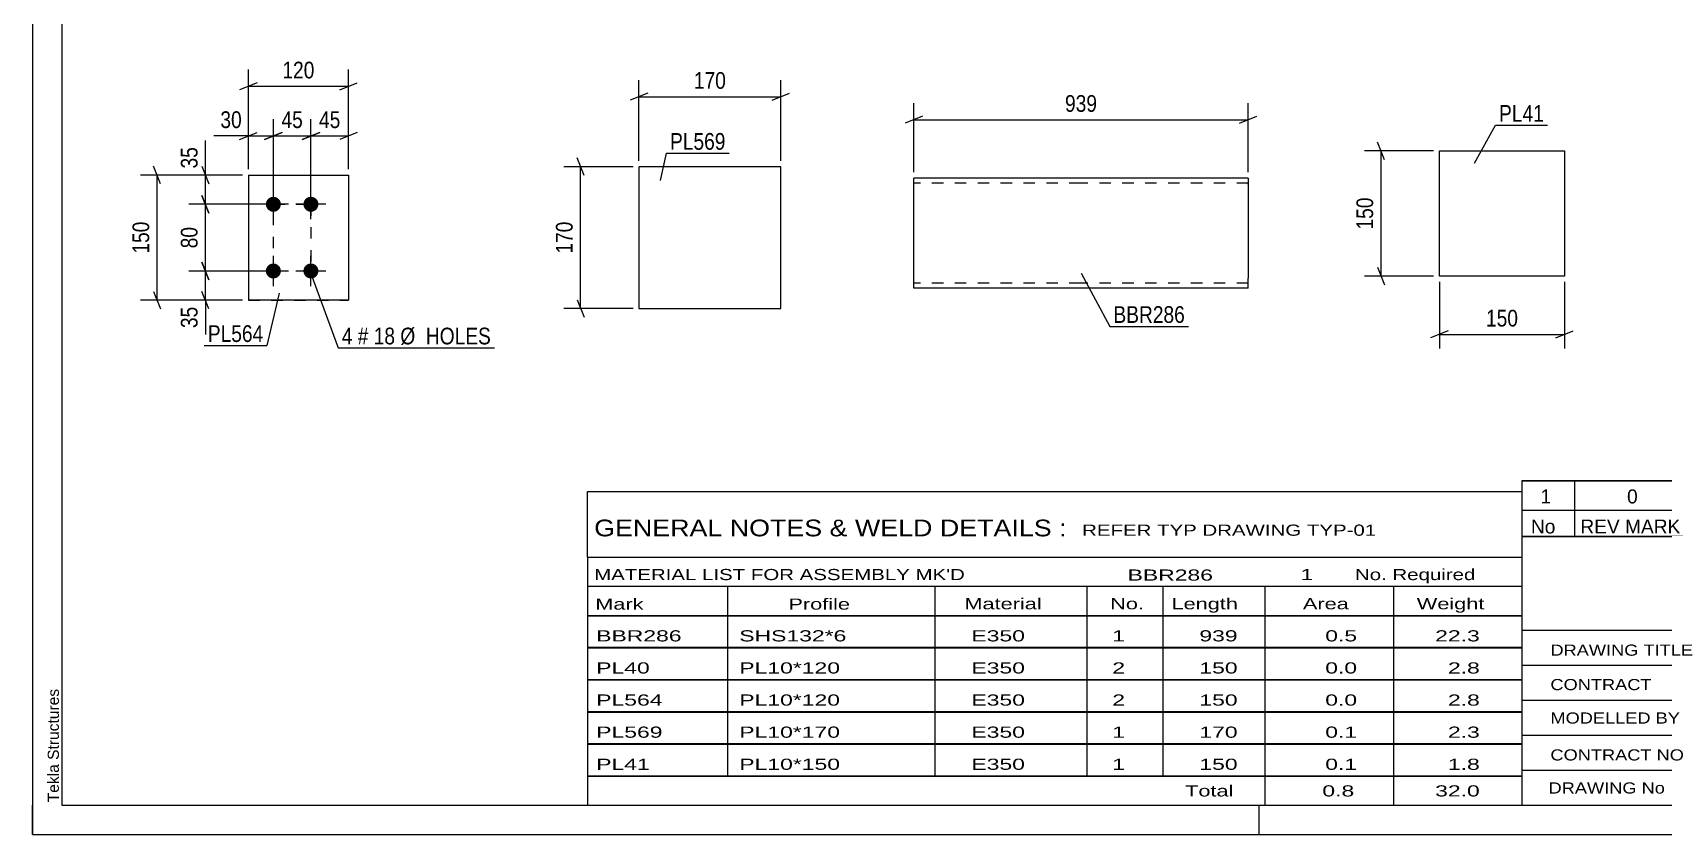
# Model space of a CAD drawing. Header units: millimetres. Extents: x 0 to 420, y 0 to 297.
# Drawn here: x 0 to 279.2, y 0 to 137.3 of the extents above; entities that cross this region are included whole.
import ezdxf

# ---------------------------------------------------------------- set-up
doc = ezdxf.new("R2010")
doc.units = ezdxf.units.MM
doc.linetypes.add('DXK_LINE_DOT2', pattern=[3.9198, 1.9599, -1.9599])
doc.styles.add('Arial', font='ARIAL.TTF', dxfattribs={"height": 0.2})
doc.styles.add('Arial Narrow', font='ARIALN.TTF', dxfattribs={"height": 0.2})

# ---------------------------------------------------------------- blocks, each defined once
blk = doc.blocks.new('Unknown-585697666-1128')
at = {"color": 5, "linetype": 'Continuous'}
for p, q in [((0, 297), (0, 0)), ((5, 292), (5, 5)), ((0, 0), (0, 5)), ((5, 5), (415, 5)), ((210, 0), (210, 5)), ((0, 0), (420, 0))]:
    blk.add_line(p, q, dxfattribs=at)
at = {"color": 174, "linetype": 'Continuous', "style": 'Arial'}
blk.add_text('Tekla Structures', height=1.9102, rotation=90, dxfattribs=at).set_placement((4.5, 5.5))
blk = doc.blocks.new('Part-585697666-1584 - 1568')
at = {"color": 2, "linetype": 'Continuous'}
for p, q in [((36.94, 112.94), (54.08, 112.94)), ((36.94, 112.94), (36.94, 91.51)), ((54.08, 112.94), (54.08, 112.94)), ((54.08, 112.94), (54.08, 91.51)), ((54.08, 91.51), (36.94, 91.51)), ((36.94, 91.51), (36.94, 91.51))]:
    blk.add_line(p, q, dxfattribs=at)
at = {"color": 7, "linetype": 'DXK_LINE_DOT2'}
for p, q in [((36.94, 112.94), (54.08, 112.94)), ((54.08, 112.94), (54.08, 112.94)), ((36.94, 91.51), (54.08, 91.51))]:
    blk.add_line(p, q, dxfattribs=at)
blk = doc.blocks.new('Bolt-585697666-1589 - 1568')
at = {"linetype": 'Continuous'}
for points in [[(41.22, 109.23), (41.49, 109.2), (41.74, 109.12), (41.98, 108.98), (42.18, 108.8), (42.34, 108.59), (42.44, 108.34), (42.5, 108.08), (42.5, 107.81), (42.44, 107.55), (42.34, 107.3), (42.18, 107.08), (41.98, 106.9), (41.74, 106.77), (41.49, 106.68), (41.22, 106.66), (40.95, 106.68), (40.7, 106.77), (40.47, 106.9), (40.27, 107.08), (40.11, 107.3), (40, 107.55), (39.94, 107.81), (39.94, 108.08), (40, 108.34), (40.11, 108.59), (40.27, 108.8), (40.47, 108.98), (40.7, 109.12), (40.95, 109.2)], [(47.65, 109.23), (47.92, 109.2), (48.17, 109.12), (48.41, 108.98), (48.61, 108.8), (48.76, 108.59), (48.87, 108.34), (48.93, 108.08), (48.93, 107.81), (48.87, 107.55), (48.76, 107.3), (48.61, 107.08), (48.41, 106.9), (48.17, 106.77), (47.92, 106.68), (47.65, 106.66), (47.38, 106.68), (47.13, 106.77), (46.89, 106.9), (46.69, 107.08), (46.54, 107.3), (46.43, 107.55), (46.37, 107.81), (46.37, 108.08), (46.43, 108.34), (46.54, 108.59), (46.69, 108.8), (46.89, 108.98), (47.13, 109.12), (47.38, 109.2)], [(41.22, 97.8), (41.49, 97.77), (41.74, 97.69), (41.98, 97.55), (42.18, 97.37), (42.34, 97.16), (42.44, 96.91), (42.5, 96.65), (42.5, 96.38), (42.44, 96.12), (42.34, 95.87), (42.18, 95.65), (41.98, 95.47), (41.74, 95.34), (41.49, 95.26), (41.22, 95.23), (40.95, 95.26), (40.7, 95.34), (40.47, 95.47), (40.27, 95.65), (40.11, 95.87), (40, 96.12), (39.94, 96.38), (39.94, 96.65), (40, 96.91), (40.11, 97.16), (40.27, 97.37), (40.47, 97.55), (40.7, 97.69), (40.95, 97.77)], [(47.65, 97.8), (47.92, 97.77), (48.17, 97.69), (48.41, 97.55), (48.61, 97.37), (48.76, 97.16), (48.87, 96.91), (48.93, 96.65), (48.93, 96.38), (48.87, 96.12), (48.76, 95.87), (48.61, 95.65), (48.41, 95.47), (48.17, 95.34), (47.92, 95.26), (47.65, 95.23), (47.38, 95.26), (47.13, 95.34), (46.89, 95.47), (46.69, 95.65), (46.54, 95.87), (46.43, 96.12), (46.37, 96.38), (46.37, 96.65), (46.43, 96.91), (46.54, 97.16), (46.69, 97.37), (46.89, 97.55), (47.13, 97.69), (47.38, 97.77)]]:
    blk.add_hatch(color=1, dxfattribs=at).paths.add_polyline_path(points)
at = {"color": 1, "linetype": 'Continuous'}
for p, q in [((41.22, 105.37), (41.22, 110.51)), ((47.65, 105.37), (47.65, 110.51)), ((43.79, 107.94), (38.65, 107.94)), ((50.22, 107.94), (45.08, 107.94)), ((41.22, 93.94), (41.22, 99.09)), ((47.65, 93.94), (47.65, 99.09)), ((43.79, 96.51), (38.65, 96.51)), ((50.22, 96.51), (45.08, 96.51))]:
    blk.add_line(p, q, dxfattribs=at)
blk = doc.blocks.new('Part-585697666-1238 - 1220')
at = {"color": 2, "linetype": 'Continuous'}
for p, q in [((240.87, 117.08), (262.3, 117.08)), ((240.87, 95.65), (240.87, 117.08)), ((262.3, 117.08), (262.3, 95.65)), ((262.3, 95.65), (240.87, 95.65))]:
    blk.add_line(p, q, dxfattribs=at)
blk = doc.blocks.new('Part-585697666-1544 - 1528')
at = {"color": 2, "linetype": 'Continuous'}
for p, q in [((103.82, 114.37), (103.81, 90.09)), ((128.1, 114.37), (103.82, 114.37)), ((128.1, 90.08), (128.1, 114.37)), ((103.81, 90.09), (128.1, 90.08))]:
    blk.add_line(p, q, dxfattribs=at)
blk = doc.blocks.new('Part-585697666-1431 - 1415')
at = {"color": 2, "linetype": 'Continuous'}
for p, q in [((179.46, 112.43), (150.89, 112.43)), ((150.89, 93.7), (150.89, 112.43)), ((208.13, 112.43), (179.56, 112.43)), ((208.13, 112.43), (208.13, 95.28)), ((208.13, 93.57), (208.13, 95.28)), ((150.89, 93.57), (150.89, 93.7)), ((179.46, 93.57), (150.89, 93.57)), ((208.13, 93.57), (179.56, 93.57))]:
    blk.add_line(p, q, dxfattribs=at)
at = {"color": 7, "linetype": 'DXK_LINE_DOT2'}
for p, q in [((179.46, 111.57), (150.89, 111.57)), ((208.13, 111.57), (179.56, 111.57)), ((208.13, 111.57), (208.13, 111.5)), ((208.13, 111.5), (208.13, 111.57)), ((208.13, 111.37), (208.13, 111.5)), ((208.13, 111.5), (208.13, 111.37)), ((208.13, 94.49), (208.13, 94.96)), ((150.89, 94.43), (150.89, 94.49)), ((179.46, 94.43), (150.89, 94.43)), ((208.13, 94.43), (179.56, 94.43)), ((208.13, 94.43), (208.13, 94.49))]:
    blk.add_line(p, q, dxfattribs=at)
blk = doc.blocks.new('Rectangle-585697666-1704 - 1568')
at = {"color": 1, "linetype": 'DXK_LINE_DOT2'}
blk.add_lwpolyline([(41.22, 107.94), (47.65, 107.94), (47.65, 96.51), (41.22, 96.51), (41.22, 107.94)], close=True, dxfattribs=at)
blk = doc.blocks.new('StraightDimension-585697666-1591 - 1568')
at = {"color": 7, "linetype": 'Continuous'}
for p, q in [((38.44, 128.75), (35.44, 127.55)), ((36.94, 113.94), (36.94, 131)), ((52.58, 127.55), (55.58, 128.75)), ((54.08, 113.94), (54.08, 131)), ((36.94, 128.15), (54.08, 128.15))]:
    blk.add_line(p, q, dxfattribs=at)
at = {"color": 0}
blk.add_wipeout([(48.85, 128.9), (48.85, 133.1), (42.17, 133.1), (42.17, 128.9)], dxfattribs=at)
at = {"color": 3, "style": 'Arial Narrow'}
blk.add_text('120', height=2.863, dxfattribs=at).set_placement((42.77, 129.5))
blk = doc.blocks.new('StraightDimension-585697666-1691 - 1568')
at = {"color": 7, "linetype": 'Continuous'}
for p, q in [((28.99, 98.01), (30.19, 95.01)), ((40.22, 96.51), (26.74, 96.51)), ((29.59, 91.51), (29.59, 96.51)), ((30.19, 90.01), (28.99, 93.01)), ((35.94, 91.51), (26.74, 91.51))]:
    blk.add_line(p, q, dxfattribs=at)
at = {"color": 0}
blk.add_wipeout([(28.84, 90.99), (24.64, 90.99), (24.64, 86.13), (28.84, 86.13)], dxfattribs=at)
at = {"color": 7, "linetype": 'Continuous'}
blk.add_line((29.59, 91.51), (29.59, 85.61), dxfattribs=at)
blk.add_line((29.59, 91.51), (29.59, 85.61), dxfattribs=at)
at = {"color": 3, "style": 'Arial Narrow'}
blk.add_text('35', height=2.863, rotation=90.0002, dxfattribs=at).set_placement((28.24, 86.73))
blk = doc.blocks.new('StraightDimension-585697666-1627 - 1568')
at = {"color": 7, "linetype": 'Continuous'}
for p, q in [((39.72, 119.05), (42.72, 120.25)), ((41.22, 108.94), (41.22, 122.5)), ((49.15, 120.25), (46.15, 119.05)), ((47.65, 108.94), (47.65, 122.5)), ((41.22, 119.65), (47.65, 119.65))]:
    blk.add_line(p, q, dxfattribs=at)
at = {"color": 0}
blk.add_wipeout([(46.86, 120.4), (46.86, 124.6), (42.01, 124.6), (42.01, 120.4)], dxfattribs=at)
at = {"color": 3, "style": 'Arial Narrow'}
blk.add_text('45', height=2.863, dxfattribs=at).set_placement((42.61, 121))
blk = doc.blocks.new('StraightDimension-585697666-1611 - 1568')
at = {"color": 7, "linetype": 'Continuous'}
for p, q in [((46.15, 119.05), (49.15, 120.25)), ((47.65, 108.94), (47.65, 122.5)), ((55.58, 120.25), (52.58, 119.05)), ((54.08, 113.94), (54.08, 122.5)), ((47.65, 119.65), (54.08, 119.65))]:
    blk.add_line(p, q, dxfattribs=at)
at = {"color": 0}
blk.add_wipeout([(53.29, 120.4), (53.29, 124.6), (48.44, 124.6), (48.44, 120.4)], dxfattribs=at)
at = {"color": 3, "style": 'Arial Narrow'}
blk.add_text('45', height=2.863, dxfattribs=at).set_placement((49.04, 121))
blk = doc.blocks.new('StraightDimension-585697666-1637 - 1568')
at = {"color": 7, "linetype": 'Continuous'}
for p, q in [((35.44, 119.05), (38.44, 120.25)), ((36.94, 113.94), (36.94, 122.5)), ((42.72, 120.25), (39.72, 119.05)), ((41.22, 108.94), (41.22, 122.5)), ((36.94, 119.65), (41.22, 119.65))]:
    blk.add_line(p, q, dxfattribs=at)
at = {"color": 0}
blk.add_wipeout([(36.41, 120.4), (36.41, 124.6), (31.55, 124.6), (31.55, 120.4)], dxfattribs=at)
at = {"color": 7, "linetype": 'Continuous'}
blk.add_line((36.94, 119.65), (31.03, 119.65), dxfattribs=at)
blk.add_line((36.94, 119.65), (31.03, 119.65), dxfattribs=at)
at = {"color": 3, "style": 'Arial Narrow'}
blk.add_text('30', height=2.863, dxfattribs=at).set_placement((32.15, 121))
blk = doc.blocks.new('StraightDimension-585697666-1651 - 1568')
at = {"color": 7, "linetype": 'Continuous'}
for p, q in [((35.94, 112.94), (18.46, 112.94)), ((21.91, 111.44), (20.71, 114.44)), ((21.31, 91.51), (21.31, 112.94)), ((20.71, 93.01), (21.91, 90.01)), ((35.94, 91.51), (18.46, 91.51))]:
    blk.add_line(p, q, dxfattribs=at)
at = {"color": 0}
blk.add_wipeout([(20.56, 105.57), (16.36, 105.57), (16.36, 98.89), (20.56, 98.89)], dxfattribs=at)
at = {"color": 3, "style": 'Arial Narrow'}
blk.add_text('150', height=2.863, rotation=90.0002, dxfattribs=at).set_placement((19.96, 99.49))
blk = doc.blocks.new('StraightDimension-585697666-1668 - 1568')
at = {"color": 7, "linetype": 'Continuous'}
for p, q in [((35.94, 112.94), (26.74, 112.94)), ((28.99, 114.44), (30.19, 111.44)), ((29.59, 107.94), (29.59, 112.94)), ((30.19, 106.44), (28.99, 109.44)), ((40.22, 107.94), (26.74, 107.94))]:
    blk.add_line(p, q, dxfattribs=at)
at = {"color": 0}
blk.add_wipeout([(28.84, 118.32), (24.64, 118.32), (24.64, 113.47), (28.84, 113.47)], dxfattribs=at)
at = {"color": 7, "linetype": 'Continuous'}
blk.add_line((29.59, 112.94), (29.59, 118.85), dxfattribs=at)
blk.add_line((29.59, 112.94), (29.59, 118.85), dxfattribs=at)
at = {"color": 3, "style": 'Arial Narrow'}
blk.add_text('35', height=2.863, rotation=90.0002, dxfattribs=at).set_placement((28.24, 114.07))
blk = doc.blocks.new('StraightDimension-585697666-1681 - 1568')
at = {"color": 7, "linetype": 'Continuous'}
for p, q in [((28.99, 109.44), (30.19, 106.44)), ((40.22, 107.94), (26.74, 107.94)), ((29.59, 96.51), (29.59, 107.94)), ((30.19, 95.01), (28.99, 98.01)), ((40.22, 96.51), (26.74, 96.51))]:
    blk.add_line(p, q, dxfattribs=at)
at = {"color": 0}
blk.add_wipeout([(28.84, 104.66), (24.64, 104.66), (24.64, 99.8), (28.84, 99.8)], dxfattribs=at)
at = {"color": 3, "style": 'Arial Narrow'}
blk.add_text('80', height=2.863, rotation=90.0002, dxfattribs=at).set_placement((28.24, 100.4))
blk = doc.blocks.new('StraightDimension-585697666-1241 - 1220')
at = {"color": 7, "linetype": 'Continuous'}
for p, q in [((240.87, 94.65), (240.87, 83.25)), ((262.3, 94.65), (262.3, 83.25)), ((242.37, 86.25), (239.37, 85.05)), ((240.87, 85.65), (262.3, 85.65)), ((260.8, 85.05), (263.8, 86.25))]:
    blk.add_line(p, q, dxfattribs=at)
at = {"color": 0}
blk.add_wipeout([(254.93, 86.4), (254.93, 90.6), (248.25, 90.6), (248.25, 86.4)], dxfattribs=at)
at = {"color": 3, "style": 'Arial Narrow'}
blk.add_text('150', height=2.863, dxfattribs=at).set_placement((248.85, 87))
blk = doc.blocks.new('StraightDimension-585697666-1246 - 1220')
at = {"color": 7, "linetype": 'Continuous'}
for p, q in [((231.47, 115.58), (230.27, 118.58)), ((239.87, 117.08), (228.02, 117.08)), ((230.87, 95.65), (230.87, 117.08)), ((239.87, 95.65), (228.02, 95.65)), ((230.27, 97.15), (231.47, 94.15))]:
    blk.add_line(p, q, dxfattribs=at)
at = {"color": 0}
blk.add_wipeout([(230.12, 109.7), (225.92, 109.7), (225.92, 103.02), (230.12, 103.02)], dxfattribs=at)
at = {"color": 3, "style": 'Arial Narrow'}
blk.add_text('150', height=2.863, rotation=90.0002, dxfattribs=at).set_placement((229.52, 103.62))
blk = doc.blocks.new('StraightDimension-585697666-1546 - 1528')
at = {"color": 7, "linetype": 'Continuous'}
for p, q in [((94.41, 112.87), (93.21, 115.87)), ((102.82, 114.37), (90.96, 114.37)), ((93.81, 90.09), (93.81, 114.37)), ((102.81, 90.09), (90.96, 90.09)), ((93.21, 91.59), (94.41, 88.59))]:
    blk.add_line(p, q, dxfattribs=at)
at = {"color": 0}
blk.add_wipeout([(93.06, 105.57), (88.86, 105.57), (88.86, 98.89), (93.06, 98.89)], dxfattribs=at)
at = {"color": 3, "style": 'Arial Narrow'}
blk.add_text('170', height=2.863, rotation=90.0002, dxfattribs=at).set_placement((92.46, 99.49))
blk = doc.blocks.new('StraightDimension-585697666-1555 - 1528')
at = {"color": 7, "linetype": 'Continuous'}
for p, q in [((103.82, 115.37), (103.82, 129.22)), ((128.1, 115.37), (128.1, 129.22)), ((105.32, 126.97), (102.32, 125.77)), ((103.82, 126.37), (128.1, 126.37)), ((126.6, 125.77), (129.6, 126.97))]:
    blk.add_line(p, q, dxfattribs=at)
at = {"color": 0}
blk.add_wipeout([(119.3, 127.12), (119.3, 131.32), (112.62, 131.32), (112.62, 127.12)], dxfattribs=at)
at = {"color": 3, "style": 'Arial Narrow'}
blk.add_text('170', height=2.863, dxfattribs=at).set_placement((113.22, 127.72))
blk = doc.blocks.new('StraightDimension-585697666-1515 - 1415')
at = {"color": 7, "linetype": 'Continuous'}
for p, q in [((152.39, 123.03), (149.39, 121.83)), ((150.89, 113.43), (150.89, 125.28)), ((206.63, 121.83), (209.63, 123.03)), ((208.13, 113.43), (208.13, 125.28)), ((150.89, 122.43), (208.13, 122.43))]:
    blk.add_line(p, q, dxfattribs=at)
at = {"color": 0}
blk.add_wipeout([(182.85, 123.18), (182.85, 127.38), (176.17, 127.38), (176.17, 123.18)], dxfattribs=at)
at = {"color": 3, "style": 'Arial Narrow'}
blk.add_text('939', height=2.863, dxfattribs=at).set_placement((176.77, 123.78))
blk = doc.blocks.new('Unknown-585697666-3587')
at = {"color": 7, "linetype": 'Continuous'}
for p, q in [((255, 51.05), (255, 5)), ((255, 51.05), (415, 51.05)), ((415, 51), (415, 5)), ((255, 35), (415, 35)), ((295.14, 35), (295.14, 5)), ((255, 29), (415, 29)), ((397, 5.05), (397, 29.05)), ((255, 23), (415, 23)), ((339.14, 23), (339.14, 5)), ((255, 17), (415, 17)), ((255, 11), (397, 11)), ((255, 5), (415, 5))]:
    blk.add_line(p, q, dxfattribs=at)
at = {"color": 7, "style": 'Arial Narrow'}
for s, height, width, p in [('DRAWING TITLE', 1.9089, 1.425378, (259.88, 30.61)), ('BC-BRACE', 1.909, 1.425378, (296.81, 30.59)), ('CONTRACT', 1.909, 1.425378, (259.88, 24.71)), ('TERMINAL BUILDING', 1.9089, 1.425378, (297.06, 25.07)), ('MODELLED BY', 1.9089, 1.425378, (259.88, 18.98)), ('GSK', 1.909, 1.425378, (296.88, 19.04)), ('ISSUED', 1.909, 1.425378, (339.94, 18.64)), ('17.03.2026', 1.909, 1.425378, (356.69, 18.52)), ('CONTRACT NO', 1.9089, 1.425378, (259.88, 12.66)), ('AN-C-1376', 1.909, 1.425378, (297.23, 12.78)), ('SCALE', 1.909, 1.425378, (339.94, 12.65)), ('A1', 6.204, 1.25, (401.24, 7.2)), ('DRAWING No', 1.909, 1.425378, (259.56, 7)), ('[BBR.286]', 1.909, 1.425378, (297.46, 6.99)), ('1', 3.34, 1.5, (376.91, 5.68)), ('REVISION No.', 1.9089, 1.425378, (339.94, 5.77))]:
    blk.add_text(s, height=height, dxfattribs=dict(at, width=width)).set_placement(p)
at = {"color": 7, "linetype": 'Continuous', "style": 'Arial Narrow'}
for s, height, width, p in [('PH #', 2.1, 1.42538, (402.4, 24.55)), ('101', 2.1, 1.42538, (403.41, 18.55)), ('NTS', 1.909, 1.425378, (357, 13.05))]:
    blk.add_text(s, height=height, dxfattribs=dict(at, width=width)).set_placement(p)
blk = doc.blocks.new('Unknown-585697666-3588')
at = {"color": 7, "linetype": 'Continuous'}
for p, q in [((255, 60.55), (415, 60.55)), ((415, 60.55), (255, 60.55)), ((255, 60.55), (255, 55.55)), ((264, 60.55), (264, 55.55)), ((288, 60.55), (288, 55.55)), ((385, 60.55), (385, 55.55)), ((415, 60.55), (415, 55.55)), ((255, 55.55), (415, 55.55)), ((255, 55.55), (255, 51.05)), ((255, 55.55), (415, 55.55)), ((264, 55.55), (264, 51.05)), ((288, 55.55), (288, 51.05)), ((385, 55.55), (385, 51.05)), ((415, 55.55), (415, 51.05)), ((415, 51.05), (255, 51.05))]:
    blk.add_line(p, q, dxfattribs=at)
at = {"color": 7, "linetype": 'Continuous', "style": 'Arial Narrow'}
for s, height, width, p in [('1', 2.39, 1.196471, (258.16, 56.7)), ('0', 2.39, 1.196471, (273, 56.7)), ('ISSUED FOR CONSTRUCTION', 2.3861, 1.196471, (290, 56.7)), ('17.03.2026', 2.386, 1.196471, (391, 56.7)), ('No', 2.386, 1.2, (256.54, 51.55)), ('REV MARK', 2.386, 1.2, (265, 51.55)), ('REVISION DESCRIPTION', 2.3861, 1.2, (290, 51.55)), ('REV. DATE', 2.386, 1.2, (390.28, 51.55))]:
    blk.add_text(s, height=height, dxfattribs=dict(at, width=width)).set_placement(p)
blk = doc.blocks.new('Unknown-585697666-3589')
at = {"color": 7, "linetype": 'Continuous'}
for p, q in [((95, 58.75), (255, 58.75)), ((95, 47.5), (95, 58.75)), ((255, 58.75), (255, 47.5)), ((95, 47.5), (255, 47.5)), ((95, 47.5), (95, 42.5)), ((255, 47.5), (255, 42.5)), ((95, 42.5), (255, 42.5)), ((95, 42.5), (95, 37.5)), ((119, 42.5), (119, 37.5)), ((154.5, 42.5), (154.5, 37.5)), ((180.5, 42.5), (180.5, 37.5)), ((193.5, 42.5), (193.5, 37.5)), ((211, 42.5), (211, 37.5)), ((233, 42.5), (233, 37.5)), ((255, 42.5), (255, 37.5)), ((95, 37.5), (255, 37.5)), ((95, 37.45), (95, 32.05)), ((95, 37.45), (255, 37.45)), ((119, 37.5), (119, 32)), ((154.5, 37.5), (154.5, 32)), ((180.5, 37.5), (180.5, 32)), ((193.5, 37.5), (193.5, 32)), ((211, 37.5), (211, 32)), ((233, 37.5), (233, 32)), ((255, 37.45), (255, 32.05)), ((95, 32.05), (255, 32.05)), ((95, 31.95), (95, 26.55)), ((95, 31.95), (255, 31.95)), ((119, 32), (119, 26.5)), ((154.5, 32), (154.5, 26.5)), ((180.5, 32), (180.5, 26.5)), ((193.5, 32), (193.5, 26.5)), ((211, 32), (211, 26.5)), ((233, 32), (233, 26.5)), ((255, 31.95), (255, 26.55)), ((95, 26.55), (255, 26.55)), ((95, 26.45), (95, 21.05)), ((95, 26.45), (255, 26.45)), ((119, 26.5), (119, 21)), ((154.5, 26.5), (154.5, 21)), ((180.5, 26.5), (180.5, 21)), ((193.5, 26.5), (193.5, 21)), ((211, 26.5), (211, 21)), ((233, 26.5), (233, 21)), ((255, 26.45), (255, 21.05)), ((95, 21.05), (255, 21.05)), ((95, 20.95), (95, 15.55)), ((95, 20.95), (255, 20.95)), ((119, 21), (119, 15.5)), ((154.5, 21), (154.5, 15.5)), ((180.5, 21), (180.5, 15.5)), ((193.5, 21), (193.5, 15.5)), ((211, 21), (211, 15.5)), ((233, 21), (233, 15.5)), ((255, 20.95), (255, 15.55)), ((95, 15.55), (255, 15.55)), ((95, 15.45), (95, 10.05)), ((95, 15.45), (255, 15.45)), ((119, 15.5), (119, 10)), ((154.5, 15.5), (154.5, 10)), ((180.5, 15.5), (180.5, 10)), ((193.5, 15.5), (193.5, 10)), ((211, 15.5), (211, 10)), ((233, 15.5), (233, 10)), ((255, 15.45), (255, 10.05)), ((95, 10.05), (255, 10.05)), ((95, 10), (255, 10)), ((95, 10), (95, 5)), ((211, 10), (211, 5)), ((233, 10), (233, 5)), ((255, 10), (255, 5)), ((95, 5), (255, 5))]:
    blk.add_line(p, q, dxfattribs=at)
at = {"color": 7, "style": 'Arial Narrow'}
for s, height, width, p in [('GENERAL NOTES & WELD DETAILS :', 2.8633, 1.4, (96.15, 51.06)), ('REFER TYP DRAWING TYP-01', 1.9089, 1.6, (179.7, 51.16)), ("MATERIAL LIST FOR ASSEMBLY MK'D", 1.9089, 1.6, (96.15, 43.56)), ('BBR286', 1.909, 1.794707, (187.48, 43.47)), ('1', 1.91, 1.794707, (217.08, 43.56)), ('No. Required', 1.9089, 1.6, (226.41, 43.56)), ('Mark', 1.909, 1.7, (96.34, 38.5)), ('Profile', 1.909, 1.7, (129.41, 38.5)), ('Material', 1.909, 1.7, (159.54, 38.56)), ('No.', 1.909, 1.7, (184.5, 38.56)), ('Length', 1.909, 1.7, (195, 38.56)), ('Area', 1.909, 1.7, (217.5, 38.56)), ('Weight', 1.909, 1.7, (237, 38.56))]:
    blk.add_text(s, height=height, dxfattribs=dict(at, width=width)).set_placement(p)
at = {"color": 7, "linetype": 'Continuous', "style": 'Arial Narrow'}
for s, height, width, p in [('BBR286', 1.909, 1.794707, (96.5, 33.06)), ('SHS132*6', 1.909, 1.794707, (121, 33.06)), ('E350', 1.909, 1.794707, (160.74, 33.06)), ('1', 1.91, 1.794707, (184.86, 33.06)), ('939', 1.909, 1.794707, (199.77, 33.06)), ('0.5', 1.909, 1.794707, (221.32, 33.06)), ('22.3', 1.909, 1.794707, (240.14, 33.06)), ('PL40', 1.909, 1.794707, (96.5, 27.56)), ('PL10*120', 1.909, 1.794707, (121, 27.56)), ('E350', 1.909, 1.794707, (160.74, 27.56)), ('2', 1.91, 1.794707, (184.86, 27.56)), ('150', 1.909, 1.794707, (199.77, 27.56)), ('0.0', 1.909, 1.794707, (221.32, 27.56)), ('2.8', 1.909, 1.794707, (242.33, 27.56)), ('PL564', 1.909, 1.794707, (96.5, 22.06)), ('PL10*120', 1.909, 1.794707, (121, 22.06)), ('E350', 1.909, 1.794707, (160.74, 22.06)), ('2', 1.91, 1.794707, (184.86, 22.06)), ('150', 1.909, 1.794707, (199.77, 22.06)), ('0.0', 1.909, 1.794707, (221.32, 22.06)), ('2.8', 1.909, 1.794707, (242.33, 22.06)), ('PL569', 1.909, 1.794707, (96.5, 16.56)), ('PL10*170', 1.909, 1.794707, (121, 16.56)), ('E350', 1.909, 1.794707, (160.74, 16.56)), ('1', 1.91, 1.794707, (184.86, 16.56)), ('170', 1.909, 1.794707, (199.77, 16.56)), ('0.1', 1.909, 1.794707, (221.32, 16.56)), ('2.3', 1.909, 1.794707, (242.33, 16.56)), ('PL41', 1.909, 1.794707, (96.5, 11.06)), ('PL10*150', 1.909, 1.794707, (121, 11.06)), ('E350', 1.909, 1.794707, (160.74, 11.06)), ('1', 1.91, 1.794707, (184.86, 11.06)), ('150', 1.909, 1.794707, (199.77, 11.06)), ('0.1', 1.909, 1.794707, (221.32, 11.06)), ('1.8', 1.909, 1.794707, (242.33, 11.06)), ('Total', 1.909, 1.7, (197.33, 6.5)), ('0.8', 1.909, 1.794707, (220.83, 6.5)), ('32.0', 1.909, 1.794707, (240.14, 6.5))]:
    blk.add_text(s, height=height, dxfattribs=dict(at, width=width)).set_placement(p)
blk = doc.blocks.new('Mark-585697666-1585 - 1568')
at = {"color": 0}
blk.add_wipeout([(54.77, 83.94), (54.77, 86.94), (52.94, 86.94), (52.94, 83.94)], dxfattribs=at)
blk.add_wipeout([(54.77, 83.94), (54.77, 86.94), (52.94, 86.94), (52.94, 83.94)], dxfattribs=at)
at = {"color": 7, "linetype": 'Continuous'}
blk.add_line((47.66, 96.08), (52.34, 83.34), dxfattribs=at)
at = {"color": 0}
blk.add_wipeout([(57.5, 83.94), (57.5, 86.94), (55.67, 86.94), (55.67, 83.94)], dxfattribs=at)
blk.add_wipeout([(57.5, 83.94), (57.5, 86.94), (55.67, 86.94), (55.67, 83.94)], dxfattribs=at)
at = {"color": 3, "style": 'Arial Narrow'}
blk.add_text('4', height=2.86, dxfattribs=at).set_placement((52.94, 83.94))
at = {"color": 0}
blk.add_wipeout([(62.06, 83.94), (62.06, 86.94), (58.4, 86.94), (58.4, 83.94)], dxfattribs=at)
blk.add_wipeout([(62.06, 83.94), (62.06, 86.94), (58.4, 86.94), (58.4, 83.94)], dxfattribs=at)
at = {"color": 3, "style": 'Arial Narrow'}
blk.add_text('#', height=2.86, dxfattribs=at).set_placement((55.67, 83.94))
at = {"color": 0}
blk.add_wipeout([(78.48, 83.94), (78.48, 86.94), (62.96, 86.94), (62.96, 83.94)], dxfattribs=at)
blk.add_wipeout([(78.48, 83.94), (78.48, 86.94), (62.96, 86.94), (62.96, 83.94)], dxfattribs=at)
at = {"color": 7, "linetype": 'Continuous'}
blk.add_line((52.34, 83.34), (79.08, 83.34), dxfattribs=at)
at = {"color": 3, "style": 'Arial Narrow'}
for s, p in [('18', (58.4, 83.94)), ('Ø  HOLES', (62.96, 83.94))]:
    blk.add_text(s, height=2.863, dxfattribs=at).set_placement(p)
blk = doc.blocks.new('Mark-585697666-1580 - 1568')
at = {"color": 0}
blk.add_wipeout([(39.5, 84.35), (39.5, 87.35), (30, 87.35), (30, 84.35)], dxfattribs=at)
blk.add_wipeout([(39.5, 84.35), (39.5, 87.35), (30, 87.35), (30, 84.35)], dxfattribs=at)
at = {"color": 30, "linetype": 'Continuous'}
for p in [(42.21, 92.71), (29.4, 83.75)]:
    blk.add_line(p, (40.1, 83.75), dxfattribs=at)
at = {"color": 3, "style": 'Arial Narrow'}
blk.add_text('PL564', height=2.863, dxfattribs=at).set_placement((30, 84.35))
blk = doc.blocks.new('Mark-585697666-1233 - 1220')
at = {"color": 0}
blk.add_wipeout([(258.76, 122.07), (258.76, 125.07), (251.08, 125.07), (251.08, 122.07)], dxfattribs=at)
blk.add_wipeout([(258.76, 122.07), (258.76, 125.07), (251.08, 125.07), (251.08, 122.07)], dxfattribs=at)
at = {"color": 30, "linetype": 'Continuous'}
for p, q in [((246.86, 115.01), (250.48, 121.47)), ((250.48, 121.47), (259.36, 121.47))]:
    blk.add_line(p, q, dxfattribs=at)
at = {"color": 3, "style": 'Arial Narrow'}
blk.add_text('PL41', height=2.863, dxfattribs=at).set_placement((251.08, 122.07))
blk = doc.blocks.new('Mark-585697666-1540 - 1528')
at = {"color": 0}
blk.add_wipeout([(118.64, 117.28), (118.64, 120.28), (109.14, 120.28), (109.14, 117.28)], dxfattribs=at)
blk.add_wipeout([(118.64, 117.28), (118.64, 120.28), (109.14, 120.28), (109.14, 117.28)], dxfattribs=at)
at = {"color": 30, "linetype": 'Continuous'}
for p, q in [((107.49, 112), (108.54, 116.68)), ((108.54, 116.68), (119.24, 116.68))]:
    blk.add_line(p, q, dxfattribs=at)
at = {"color": 3, "style": 'Arial Narrow'}
blk.add_text('PL569', height=2.863, dxfattribs=at).set_placement((109.14, 117.28))
blk = doc.blocks.new('Mark-585697666-1427 - 1415')
at = {"color": 0}
blk.add_wipeout([(197.3, 87.62), (197.3, 90.62), (185.06, 90.62), (185.06, 87.62)], dxfattribs=at)
blk.add_wipeout([(197.3, 87.62), (197.3, 90.62), (185.06, 90.62), (185.06, 87.62)], dxfattribs=at)
at = {"color": 30, "linetype": 'Continuous'}
for p, q in [((179.51, 96.14), (184.46, 87.02)), ((184.46, 87.02), (197.9, 87.02))]:
    blk.add_line(p, q, dxfattribs=at)
at = {"color": 3, "style": 'Arial Narrow'}
blk.add_text('BBR286', height=2.863, dxfattribs=at).set_placement((185.06, 87.62))

msp = doc.modelspace()

# ---------------------------------------------------------------- block references
for name in ['Unknown-585697666-1128', 'Part-585697666-1238 - 1220', 'Part-585697666-1584 - 1568', 'Part-585697666-1544 - 1528', 'Part-585697666-1431 - 1415', 'Bolt-585697666-1589 - 1568', 'Rectangle-585697666-1704 - 1568', 'Unknown-585697666-3589', 'Unknown-585697666-3588', 'Unknown-585697666-3587']:
    msp.add_blockref(name, (0, 0))

# ---------------------------------------------------------------- next in the draw order: block references
for name in ['StraightDimension-585697666-1591 - 1568', 'StraightDimension-585697666-1515 - 1415', 'Mark-585697666-1233 - 1220', 'StraightDimension-585697666-1546 - 1528', 'StraightDimension-585697666-1691 - 1568', 'Mark-585697666-1585 - 1568', 'Mark-585697666-1427 - 1415', 'StraightDimension-585697666-1241 - 1220']:
    msp.add_blockref(name, (0, 0))

# ---------------------------------------------------------------- next in the draw order: block references
for name in ['StraightDimension-585697666-1555 - 1528', 'StraightDimension-585697666-1627 - 1568', 'StraightDimension-585697666-1246 - 1220']:
    msp.add_blockref(name, (0, 0))

# ---------------------------------------------------------------- next in the draw order: block references
for name in ['StraightDimension-585697666-1637 - 1568', 'StraightDimension-585697666-1611 - 1568', 'Mark-585697666-1540 - 1528']:
    msp.add_blockref(name, (0, 0))

# ---------------------------------------------------------------- next in the draw order: block references
msp.add_blockref('StraightDimension-585697666-1651 - 1568', (0, 0))

# ---------------------------------------------------------------- next in the draw order: block references
for name in ['StraightDimension-585697666-1668 - 1568', 'Mark-585697666-1580 - 1568']:
    msp.add_blockref(name, (0, 0))

# ---------------------------------------------------------------- next in the draw order: block references
msp.add_blockref('StraightDimension-585697666-1681 - 1568', (0, 0))

doc.saveas('drawing.dxf')
